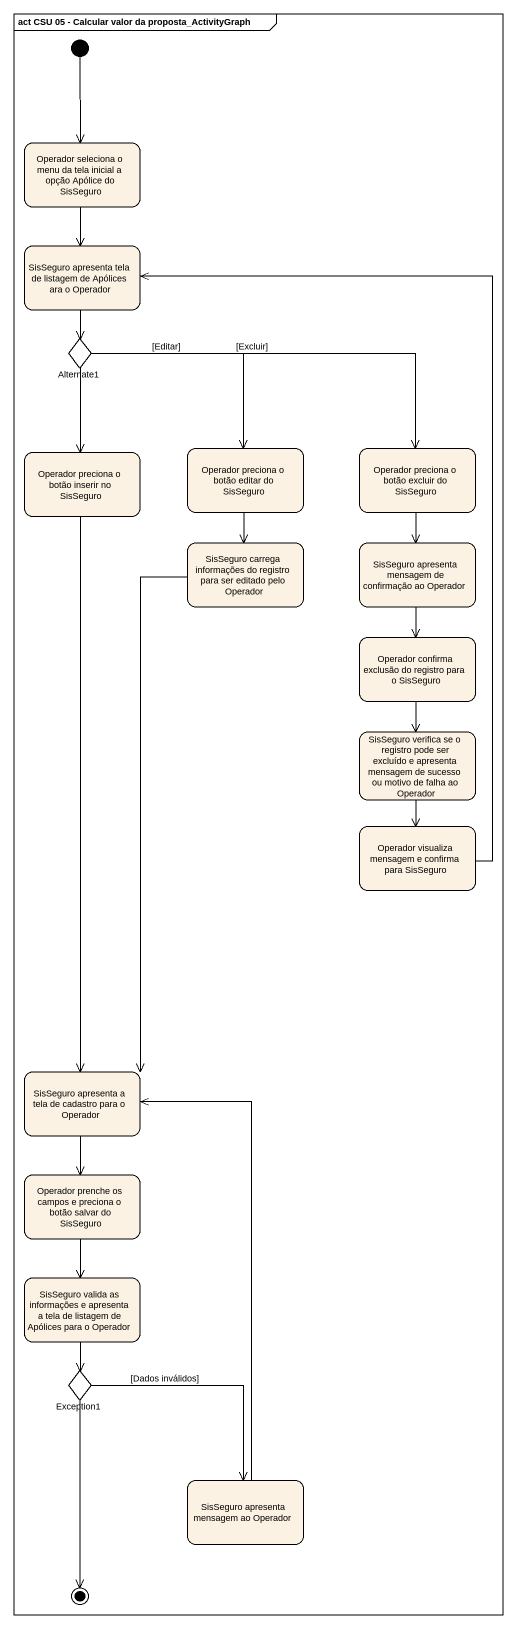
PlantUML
@startuml
mainframe act CSU 05 - Calcular valor da proposta_ActivityGraph
hide empty description
state "Operador seleciona o menu da tela inicial a opção Apólice do SisSeguro" as Operador_seleciona_o_menu
state "SisSeguro apresenta tela de listagem de Apólices ara o Operador" as SisSeguro_apresenta_tela_de
state Alternate1 <<choice>>
state "Operador preciona o botão inserir no SisSeguro" as Operador_preciona_o_botão
state "Operador preciona o botão editar do SisSeguro" as Operador_preciona_o_botão_2
state "Operador preciona o botão excluir do SisSeguro" as Operador_preciona_o_botão_3
state "SisSeguro carrega informações do registro para ser editado pelo Operador" as SisSeguro_carrega
state "SisSeguro apresenta mensagem de confirmação ao Operador" as SisSeguro_apresenta
state "Operador confirma exclusão do registro para o SisSeguro" as Operador_confirma_exclusão
state "SisSeguro verifica se o registro pode ser excluído e apresenta mensagem de sucesso ou motivo de falha ao Operador" as SisSeguro_verifica_se_o
state "Operador visualiza mensagem e confirma para SisSeguro" as Operador_visualiza_mensagem
state "SisSeguro apresenta a tela de cadastro para o Operador" as SisSeguro_apresenta_a_tela
state "Operador prenche os campos e preciona o botão salvar do SisSeguro" as Operador_prenche_os_campos
state "SisSeguro valida as informações e apresenta a tela de listagem de Apólices para o Operador" as SisSeguro_valida_as
state Exception1 <<choice>>
state "SisSeguro apresenta mensagem ao Operador" as SisSeguro_apresenta_2
[*] --> Operador_seleciona_o_menu
Operador_seleciona_o_menu --> SisSeguro_apresenta_tela_de
SisSeguro_apresenta_tela_de --> Alternate1
Alternate1 --> Operador_preciona_o_botão
Alternate1 --> Operador_preciona_o_botão_2 : [Editar]
Alternate1 -right-> Operador_preciona_o_botão_3 : [Excluir]
Operador_preciona_o_botão --> SisSeguro_apresenta_a_tela
Operador_preciona_o_botão_2 --> SisSeguro_carrega
Operador_preciona_o_botão_3 --> SisSeguro_apresenta
SisSeguro_carrega --> SisSeguro_apresenta_a_tela
SisSeguro_apresenta --> Operador_confirma_exclusão
Operador_confirma_exclusão --> SisSeguro_verifica_se_o
SisSeguro_verifica_se_o --> Operador_visualiza_mensagem
Operador_visualiza_mensagem -up-> SisSeguro_apresenta_tela_de
SisSeguro_apresenta_a_tela --> Operador_prenche_os_campos
Operador_prenche_os_campos --> SisSeguro_valida_as
SisSeguro_valida_as --> Exception1
Exception1 --> SisSeguro_apresenta_2 : [Dados inválidos]
SisSeguro_apresenta_2 -up-> SisSeguro_apresenta_a_tela
Exception1 --> [*]
@enduml
